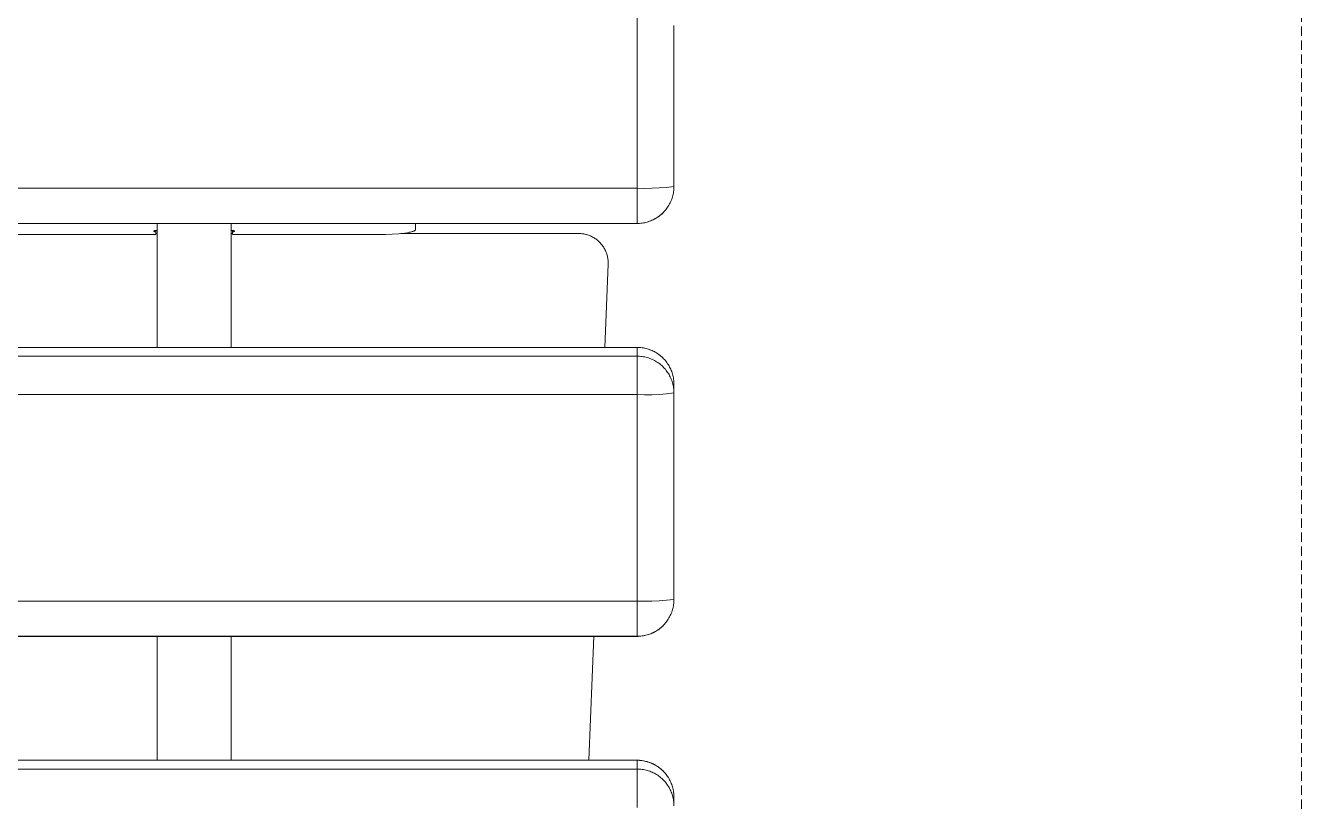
# Model space of a CAD drawing. Header units: millimetres. Extents: x -30 to 4992, y -440 to 3111.
# Drawn here: x 1855.2 to 2028, y 2032.3 to 2138 of the extents above; entities that cross this region are included whole.
import ezdxf

# ---------------------------------------------------------------- set-up
doc = ezdxf.new("R2010")
doc.units = ezdxf.units.MM
doc.linetypes.add('HIDDEN', pattern=[1.905, 1.27, -0.635])
doc.layers.add('ZANO_R', color=7, linetype='Continuous', lineweight=0)
doc.layers.add('ZANO_R_przerywana', color=7, linetype='HIDDEN', lineweight=0)

msp = doc.modelspace()

# ---------------------------------------------------------------- linework, layer by layer
at = {"layer": 'ZANO_R'}
for p, q in [((1938.02, 2115.98), (1938.02, 2143.95)), ((1943.02, 2138.02), (1943.02, 2134.33)), ((1943.02, 2134.33), (1943.02, 2116.19)), ((1943.02, 2119.29), (1943.02, 2117.38)), ((148.02, 2115.98), (1938.02, 2115.98)), ((1938.02, 2112.55), (1938.02, 2115.98)), ((1938.02, 2115.98), (1939.02, 2115.95)), ((1939.02, 2115.95), (1940.02, 2115.96)), ((1940.02, 2115.96), (1941.02, 2116.01)), ((1941.02, 2116.01), (1942.02, 2116.08)), ((1942.02, 2116.08), (1943.02, 2116.19)), ((1943.01, 2116.01), (1943, 2115.84)), ((1943.02, 2116.19), (1943.01, 2116.01)), ((1942.65, 2114.31), (1942.58, 2114.15)), ((1942.71, 2114.48), (1942.65, 2114.31)), ((1942.77, 2114.64), (1942.71, 2114.48)), ((1942.82, 2114.81), (1942.77, 2114.64)), ((1942.87, 2114.98), (1942.82, 2114.81)), ((1942.91, 2115.15), (1942.87, 2114.98)), ((1942.94, 2115.32), (1942.91, 2115.15)), ((1942.97, 2115.49), (1942.94, 2115.32)), ((1942.99, 2115.66), (1942.97, 2115.49)), ((1943, 2115.84), (1942.99, 2115.66)), ((1938.02, 2111.5), (1938.02, 2112.55)), ((1941.33, 2112.45), (1941.2, 2112.34)), ((1941.36, 2112.47), (1941.23, 2112.36)), ((1941.46, 2112.57), (1941.33, 2112.45)), ((1941.49, 2112.59), (1941.36, 2112.47)), ((1941.61, 2112.72), (1941.49, 2112.59)), ((1941.73, 2112.84), (1941.61, 2112.72)), ((1941.84, 2112.97), (1941.73, 2112.84)), ((1941.95, 2113.11), (1941.84, 2112.97)), ((1942.06, 2113.25), (1941.95, 2113.11)), ((1942.16, 2113.39), (1942.06, 2113.25)), ((1942.25, 2113.54), (1942.16, 2113.39)), ((1942.34, 2113.69), (1942.25, 2113.54)), ((1942.43, 2113.84), (1942.34, 2113.69)), ((1942.51, 2114), (1942.43, 2113.84)), ((1942.58, 2114.15), (1942.51, 2114)), ((1938.02, 2111.2), (148.02, 2111.2)), ((1938.02, 2111.19), (148.02, 2111.19)), ((1873.02, 2094.39), (1873.02, 2111.2)), ((1883.02, 2094.39), (1883.02, 2111.2)), ((1908.02, 2110.36), (1908.02, 2111.2)), ((1938.02, 2111.26), (1938.02, 2111.5)), ((1938.02, 2111.2), (1938.02, 2111.26)), ((1938.02, 2111.19), (1938.02, 2111.2)), ((1938.19, 2111.2), (1938.02, 2111.2)), ((1938.02, 2111.19), (1938.02, 2111.19)), ((1938.02, 2111.19), (1938.02, 2111.19)), ((1938.02, 2111.19), (1938.02, 2111.19)), ((1938.02, 2111.19), (1938.02, 2111.19)), ((1938.19, 2111.19), (1938.02, 2111.19)), ((1938.36, 2111.21), (1938.19, 2111.2)), ((1938.36, 2111.2), (1938.19, 2111.19)), ((1938.53, 2111.22), (1938.36, 2111.21)), ((1938.54, 2111.22), (1938.36, 2111.2)), ((1938.7, 2111.24), (1938.53, 2111.22)), ((1938.71, 2111.24), (1938.54, 2111.22)), ((1938.87, 2111.27), (1938.7, 2111.24)), ((1938.88, 2111.27), (1938.71, 2111.24)), ((1939.04, 2111.3), (1938.87, 2111.27)), ((1939.05, 2111.3), (1938.88, 2111.27)), ((1939.21, 2111.34), (1939.04, 2111.3)), ((1939.22, 2111.34), (1939.05, 2111.3)), ((1939.38, 2111.38), (1939.21, 2111.34)), ((1939.39, 2111.38), (1939.22, 2111.34)), ((1939.54, 2111.43), (1939.38, 2111.38)), ((1939.56, 2111.44), (1939.39, 2111.38)), ((1939.71, 2111.49), (1939.54, 2111.43)), ((1939.72, 2111.49), (1939.56, 2111.44)), ((1939.87, 2111.55), (1939.71, 2111.49)), ((1939.89, 2111.55), (1939.72, 2111.49)), ((1940.03, 2111.62), (1939.87, 2111.55)), ((1940.05, 2111.62), (1939.89, 2111.55)), ((1940.19, 2111.69), (1940.03, 2111.62)), ((1940.21, 2111.7), (1940.05, 2111.62)), ((1940.34, 2111.77), (1940.19, 2111.69)), ((1940.36, 2111.78), (1940.21, 2111.7)), ((1940.49, 2111.85), (1940.34, 2111.77)), ((1940.51, 2111.86), (1940.36, 2111.78)), ((1940.64, 2111.94), (1940.49, 2111.85)), ((1940.66, 2111.95), (1940.51, 2111.86)), ((1940.78, 2112.03), (1940.64, 2111.94)), ((1940.81, 2112.04), (1940.66, 2111.95)), ((1940.93, 2112.13), (1940.78, 2112.03)), ((1940.95, 2112.14), (1940.81, 2112.04)), ((1941.07, 2112.23), (1940.93, 2112.13)), ((1941.09, 2112.25), (1940.95, 2112.14)), ((1941.2, 2112.34), (1941.07, 2112.23)), ((1941.23, 2112.36), (1941.09, 2112.25)), ((1853.02, 2109.7), (1872.82, 2109.7)), ((1872.52, 2110.15), (1872.53, 2110.16)), ((1872.52, 2110.14), (1872.52, 2110.15)), ((1872.52, 2110.15), (1872.52, 2110.15)), ((1872.52, 2110.15), (1872.52, 2110.15)), ((1872.52, 2110.15), (1872.52, 2110.15)), ((1872.52, 2110.15), (1872.52, 2110.15)), ((1872.52, 2110.15), (1872.52, 2110.15)), ((1872.52, 2110.15), (1872.52, 2110.15)), ((1872.52, 2110.15), (1872.52, 2110.15)), ((1872.52, 2110.15), (1872.52, 2110.15)), ((1872.52, 2110.15), (1872.52, 2110.15)), ((1872.52, 2110.15), (1872.52, 2110.15)), ((1872.52, 2110.15), (1872.52, 2110.15)), ((1872.53, 2110.14), (1872.52, 2110.14)), ((1872.52, 2110.14), (1872.52, 2110.14)), ((1872.52, 2110.14), (1872.52, 2110.14)), ((1872.52, 2110.14), (1872.52, 2110.14)), ((1872.52, 2110.14), (1872.52, 2110.14)), ((1872.52, 2110.14), (1872.52, 2110.14)), ((1872.52, 2110.14), (1872.52, 2110.14)), ((1872.53, 2110.16), (1872.53, 2110.17)), ((1872.53, 2110.17), (1872.53, 2110.17)), ((1872.53, 2110.17), (1872.53, 2110.17)), ((1872.53, 2110.17), (1872.54, 2110.17)), ((1872.53, 2110.16), (1872.53, 2110.16)), ((1872.53, 2110.16), (1872.53, 2110.16)), ((1872.53, 2110.16), (1872.53, 2110.16)), ((1872.53, 2110.16), (1872.53, 2110.16)), ((1872.53, 2110.16), (1872.53, 2110.16)), ((1872.53, 2110.16), (1872.53, 2110.16)), ((1872.53, 2110.16), (1872.53, 2110.16)), ((1872.53, 2110.16), (1872.53, 2110.16)), ((1872.53, 2110.16), (1872.53, 2110.16)), ((1872.53, 2110.16), (1872.53, 2110.16)), ((1872.53, 2110.16), (1872.53, 2110.16)), ((1872.53, 2110.13), (1872.53, 2110.14)), ((1872.53, 2110.14), (1872.53, 2110.14)), ((1872.53, 2110.14), (1872.53, 2110.14)), ((1872.53, 2110.14), (1872.53, 2110.14)), ((1872.54, 2110.13), (1872.53, 2110.13)), ((1872.53, 2110.13), (1872.53, 2110.13)), ((1872.53, 2110.13), (1872.53, 2110.13)), ((1872.53, 2110.13), (1872.53, 2110.13)), ((1872.53, 2110.13), (1872.53, 2110.13)), ((1872.53, 2110.13), (1872.53, 2110.13)), ((1872.53, 2110.13), (1872.53, 2110.13)), ((1872.53, 2110.13), (1872.53, 2110.13)), ((1872.53, 2110.13), (1872.53, 2110.13)), ((1872.53, 2110.13), (1872.53, 2110.13)), ((1872.53, 2110.13), (1872.53, 2110.13)), ((1872.54, 2110.17), (1872.55, 2110.18)), ((1872.54, 2110.17), (1872.54, 2110.17)), ((1872.54, 2110.17), (1872.54, 2110.17)), ((1872.54, 2110.17), (1872.54, 2110.17)), ((1872.54, 2110.17), (1872.54, 2110.17)), ((1872.54, 2110.17), (1872.54, 2110.17)), ((1872.54, 2110.12), (1872.54, 2110.13)), ((1872.55, 2110.12), (1872.54, 2110.12)), ((1872.54, 2110.12), (1872.54, 2110.12)), ((1872.54, 2110.12), (1872.54, 2110.12)), ((1872.54, 2110.12), (1872.54, 2110.12)), ((1872.54, 2110.12), (1872.54, 2110.12)), ((1872.55, 2110.18), (1872.55, 2110.18)), ((1872.55, 2110.18), (1872.55, 2110.18)), ((1872.55, 2110.18), (1872.56, 2110.18)), ((1872.55, 2110.11), (1872.55, 2110.12)), ((1872.55, 2110.12), (1872.55, 2110.12)), ((1872.56, 2110.11), (1872.55, 2110.11)), ((1872.56, 2110.18), (1872.57, 2110.19)), ((1872.56, 2110.18), (1872.56, 2110.18)), ((1872.56, 2110.18), (1872.56, 2110.18)), ((1872.57, 2110.11), (1872.56, 2110.11)), ((1872.56, 2110.11), (1872.56, 2110.11)), ((1872.56, 2110.11), (1872.56, 2110.11)), ((1872.57, 2110.19), (1872.58, 2110.19)), ((1872.58, 2110.1), (1872.57, 2110.11)), ((1872.58, 2110.19), (1872.59, 2110.19)), ((1872.59, 2110.1), (1872.58, 2110.1)), ((1872.59, 2110.19), (1872.6, 2110.2)), ((1872.6, 2110.1), (1872.59, 2110.1)), ((1872.6, 2110.2), (1872.61, 2110.2)), ((1872.61, 2110.09), (1872.6, 2110.1)), ((1872.61, 2110.2), (1872.63, 2110.21)), ((1872.63, 2110.09), (1872.61, 2110.09)), ((1872.63, 2110.21), (1872.65, 2110.21)), ((1872.65, 2110.08), (1872.63, 2110.09)), ((1872.65, 2110.21), (1872.67, 2110.22)), ((1872.67, 2110.08), (1872.65, 2110.08)), ((1872.67, 2110.22), (1872.7, 2110.22)), ((1872.7, 2110.07), (1872.67, 2110.08)), ((1872.7, 2110.22), (1872.76, 2110.23)), ((1872.76, 2110.06), (1872.7, 2110.07)), ((1872.76, 2110.23), (1872.82, 2110.24)), ((1872.82, 2110.05), (1872.76, 2110.06)), ((1872.82, 2110.24), (1872.92, 2110.25)), ((1872.82, 2110.05), (1872.82, 2110.24)), ((1872.82, 2109.7), (1872.82, 2110.05)), ((1873.02, 2109.83), (1872.82, 2109.83)), ((1872.92, 2110.25), (1873.02, 2110.26)), ((1883.02, 2110.26), (1883.12, 2110.25)), ((1883.22, 2109.83), (1883.02, 2109.83)), ((1883.12, 2110.25), (1883.22, 2110.24)), ((1883.22, 2110.24), (1883.28, 2110.23)), ((1883.22, 2110.24), (1883.22, 2110.05)), ((1883.28, 2110.06), (1883.22, 2110.05)), ((1883.22, 2110.05), (1883.22, 2109.7)), ((1883.22, 2109.7), (1903.02, 2109.7)), ((1883.28, 2110.23), (1883.33, 2110.22)), ((1883.33, 2110.07), (1883.28, 2110.06)), ((1883.33, 2110.22), (1883.36, 2110.22)), ((1883.36, 2110.08), (1883.33, 2110.07)), ((1883.36, 2110.22), (1883.38, 2110.21)), ((1883.38, 2110.08), (1883.36, 2110.08)), ((1883.38, 2110.21), (1883.41, 2110.21)), ((1883.41, 2110.09), (1883.38, 2110.08)), ((1883.41, 2110.21), (1883.43, 2110.2)), ((1883.43, 2110.09), (1883.41, 2110.09)), ((1883.43, 2110.2), (1883.44, 2110.2)), ((1883.44, 2110.1), (1883.43, 2110.09)), ((1883.44, 2110.2), (1883.45, 2110.19)), ((1883.45, 2110.1), (1883.44, 2110.1)), ((1883.45, 2110.19), (1883.45, 2110.19)), ((1883.45, 2110.19), (1883.46, 2110.19)), ((1883.46, 2110.11), (1883.45, 2110.1)), ((1883.45, 2110.1), (1883.45, 2110.1)), ((1883.46, 2110.19), (1883.47, 2110.18)), ((1883.47, 2110.11), (1883.46, 2110.11)), ((1883.47, 2110.18), (1883.47, 2110.18)), ((1883.47, 2110.18), (1883.48, 2110.18)), ((1883.48, 2110.11), (1883.47, 2110.11)), ((1883.47, 2110.11), (1883.47, 2110.11)), ((1883.48, 2110.18), (1883.48, 2110.18)), ((1883.48, 2110.18), (1883.48, 2110.18)), ((1883.48, 2110.18), (1883.48, 2110.18)), ((1883.48, 2110.18), (1883.49, 2110.17)), ((1883.49, 2110.12), (1883.48, 2110.12)), ((1883.48, 2110.12), (1883.48, 2110.12)), ((1883.48, 2110.12), (1883.48, 2110.11)), ((1883.48, 2110.11), (1883.48, 2110.11)), ((1883.49, 2110.17), (1883.49, 2110.17)), ((1883.49, 2110.17), (1883.49, 2110.17)), ((1883.49, 2110.17), (1883.49, 2110.17)), ((1883.49, 2110.17), (1883.49, 2110.17)), ((1883.49, 2110.17), (1883.5, 2110.17)), ((1883.5, 2110.13), (1883.49, 2110.12)), ((1883.49, 2110.12), (1883.49, 2110.12)), ((1883.49, 2110.12), (1883.49, 2110.12)), ((1883.49, 2110.12), (1883.49, 2110.12)), ((1883.49, 2110.12), (1883.49, 2110.12)), ((1883.5, 2110.17), (1883.5, 2110.17)), ((1883.5, 2110.17), (1883.5, 2110.17)), ((1883.5, 2110.17), (1883.5, 2110.17)), ((1883.5, 2110.17), (1883.5, 2110.16)), ((1883.5, 2110.16), (1883.5, 2110.16)), ((1883.5, 2110.16), (1883.5, 2110.16)), ((1883.5, 2110.16), (1883.5, 2110.16)), ((1883.5, 2110.16), (1883.5, 2110.16)), ((1883.5, 2110.16), (1883.5, 2110.16)), ((1883.5, 2110.16), (1883.5, 2110.16)), ((1883.5, 2110.16), (1883.5, 2110.16)), ((1883.5, 2110.16), (1883.51, 2110.16)), ((1883.51, 2110.14), (1883.5, 2110.13)), ((1883.5, 2110.13), (1883.5, 2110.13)), ((1883.5, 2110.13), (1883.5, 2110.13)), ((1883.5, 2110.13), (1883.5, 2110.13)), ((1883.5, 2110.13), (1883.5, 2110.13)), ((1883.5, 2110.13), (1883.5, 2110.13)), ((1883.5, 2110.13), (1883.5, 2110.13)), ((1883.5, 2110.13), (1883.5, 2110.13)), ((1883.5, 2110.13), (1883.5, 2110.13)), ((1883.5, 2110.13), (1883.5, 2110.13)), ((1883.5, 2110.13), (1883.5, 2110.13)), ((1883.5, 2110.13), (1883.5, 2110.13)), ((1883.51, 2110.16), (1883.51, 2110.16)), ((1883.51, 2110.16), (1883.51, 2110.16)), ((1883.51, 2110.16), (1883.51, 2110.16)), ((1883.51, 2110.16), (1883.51, 2110.15)), ((1883.51, 2110.15), (1883.51, 2110.15)), ((1883.51, 2110.15), (1883.51, 2110.15)), ((1883.51, 2110.15), (1883.51, 2110.15)), ((1883.51, 2110.15), (1883.51, 2110.15)), ((1883.51, 2110.15), (1883.51, 2110.15)), ((1883.51, 2110.15), (1883.51, 2110.15)), ((1883.51, 2110.15), (1883.51, 2110.15)), ((1883.51, 2110.15), (1883.51, 2110.15)), ((1883.51, 2110.15), (1883.51, 2110.15)), ((1883.51, 2110.15), (1883.51, 2110.15)), ((1883.51, 2110.15), (1883.51, 2110.15)), ((1883.51, 2110.15), (1883.51, 2110.14)), ((1883.51, 2110.14), (1883.51, 2110.14)), ((1883.51, 2110.14), (1883.51, 2110.14)), ((1883.51, 2110.14), (1883.51, 2110.14)), ((1883.51, 2110.14), (1883.51, 2110.14)), ((1883.51, 2110.14), (1883.51, 2110.14)), ((1883.51, 2110.14), (1883.51, 2110.14)), ((1883.51, 2110.14), (1883.51, 2110.14)), ((1883.51, 2110.14), (1883.51, 2110.14)), ((1883.51, 2110.14), (1883.51, 2110.14)), ((1883.51, 2110.14), (1883.51, 2110.14)), ((1903.02, 2109.7), (1903.93, 2109.71)), ((1903.93, 2109.71), (1904.86, 2109.74)), ((1904.86, 2109.74), (1905.75, 2109.8)), ((1905.75, 2109.8), (1906.17, 2109.84)), ((1930.11, 2109.83), (1906.01, 2109.83)), ((1906.17, 2109.84), (1906.55, 2109.89)), ((1906.55, 2109.89), (1906.9, 2109.94)), ((1906.9, 2109.94), (1907.05, 2109.97)), ((1907.05, 2109.97), (1907.2, 2110)), ((1907.2, 2110), (1907.34, 2110.03)), ((1907.34, 2110.03), (1907.46, 2110.06)), ((1907.46, 2110.06), (1907.57, 2110.09)), ((1907.57, 2110.09), (1907.62, 2110.1)), ((1907.62, 2110.1), (1907.66, 2110.12)), ((1907.66, 2110.12), (1907.71, 2110.13)), ((1907.71, 2110.13), (1907.75, 2110.15)), ((1907.75, 2110.15), (1907.79, 2110.16)), ((1907.79, 2110.16), (1907.82, 2110.18)), ((1907.82, 2110.18), (1907.84, 2110.19)), ((1907.84, 2110.19), (1907.85, 2110.19)), ((1907.85, 2110.19), (1907.87, 2110.2)), ((1907.87, 2110.2), (1907.88, 2110.21)), ((1907.88, 2110.21), (1907.9, 2110.22)), ((1907.9, 2110.22), (1907.91, 2110.22)), ((1907.91, 2110.22), (1907.92, 2110.23)), ((1907.92, 2110.23), (1907.93, 2110.24)), ((1907.93, 2110.24), (1907.94, 2110.25)), ((1907.94, 2110.25), (1907.95, 2110.25)), ((1907.95, 2110.25), (1907.95, 2110.26)), ((1907.95, 2110.26), (1907.96, 2110.26)), ((1907.96, 2110.26), (1907.97, 2110.27)), ((1907.96, 2110.26), (1907.96, 2110.26)), ((1907.97, 2110.27), (1907.98, 2110.28)), ((1907.97, 2110.27), (1907.97, 2110.27)), ((1907.97, 2110.27), (1907.97, 2110.27)), ((1907.98, 2110.28), (1907.98, 2110.29)), ((1907.98, 2110.29), (1907.99, 2110.29)), ((1907.98, 2110.28), (1907.98, 2110.28)), ((1907.99, 2110.29), (1907.99, 2110.3)), ((1907.99, 2110.3), (1908, 2110.3)), ((1907.99, 2110.29), (1907.99, 2110.29)), ((1908, 2110.31), (1908, 2110.32)), ((1908, 2110.32), (1908.01, 2110.32)), ((1908, 2110.3), (1908, 2110.31)), ((1908, 2110.31), (1908, 2110.31)), ((1908, 2110.3), (1908, 2110.3)), ((1908.01, 2110.34), (1908.01, 2110.35)), ((1908.01, 2110.35), (1908.02, 2110.35)), ((1908.01, 2110.33), (1908.01, 2110.34)), ((1908.01, 2110.34), (1908.01, 2110.34)), ((1908.01, 2110.32), (1908.01, 2110.33)), ((1908.01, 2110.33), (1908.01, 2110.33)), ((1908.01, 2110.33), (1908.01, 2110.33)), ((1908.01, 2110.32), (1908.01, 2110.32)), ((1908.02, 2110.35), (1908.02, 2110.36)), ((1908.02, 2110.36), (1908.02, 2110.36)), ((1908.02, 2110.35), (1908.02, 2110.35)), ((1930.11, 2109.83), (1930.24, 2109.83)), ((1930.24, 2109.83), (1930.38, 2109.82)), ((1930.38, 2109.82), (1930.52, 2109.81)), ((1930.52, 2109.81), (1930.65, 2109.79)), ((1930.65, 2109.79), (1930.79, 2109.77)), ((1930.79, 2109.77), (1930.92, 2109.74)), ((1930.92, 2109.74), (1931.06, 2109.71)), ((1931.06, 2109.71), (1931.19, 2109.68)), ((1931.19, 2109.68), (1931.32, 2109.64)), ((1931.32, 2109.64), (1931.45, 2109.6)), ((1931.45, 2109.6), (1931.58, 2109.55)), ((1931.58, 2109.55), (1931.71, 2109.5)), ((1931.71, 2109.5), (1931.83, 2109.44)), ((1931.83, 2109.44), (1931.95, 2109.38)), ((1931.95, 2109.38), (1932.07, 2109.31)), ((1932.07, 2109.31), (1932.19, 2109.24)), ((1932.19, 2109.24), (1932.31, 2109.17)), ((1932.31, 2109.17), (1932.42, 2109.09)), ((1932.42, 2109.09), (1932.53, 2109.01)), ((1932.53, 2109.01), (1932.64, 2108.93)), ((1932.64, 2108.93), (1932.74, 2108.84)), ((1932.74, 2108.84), (1932.84, 2108.75)), ((1932.84, 2108.75), (1932.94, 2108.65)), ((1932.94, 2108.65), (1933.04, 2108.55)), ((1933.04, 2108.55), (1933.13, 2108.45)), ((1933.13, 2108.45), (1933.22, 2108.34)), ((1933.22, 2108.34), (1933.3, 2108.24)), ((1933.3, 2108.24), (1933.38, 2108.13)), ((1933.38, 2108.13), (1933.46, 2108.01)), ((1933.46, 2108.01), (1933.53, 2107.9)), ((1933.53, 2107.9), (1933.6, 2107.78)), ((1933.6, 2107.78), (1933.66, 2107.66)), ((1933.66, 2107.66), (1933.72, 2107.53)), ((1933.72, 2107.53), (1933.78, 2107.41)), ((1933.78, 2107.41), (1933.83, 2107.28)), ((1933.83, 2107.28), (1933.88, 2107.15)), ((1933.66, 2094.39), (1934.1, 2105.67)), ((1933.88, 2107.15), (1933.92, 2107.02)), ((1933.92, 2107.02), (1933.96, 2106.89)), ((1933.96, 2106.89), (1934, 2106.76)), ((1934, 2106.76), (1934.03, 2106.63)), ((1934.03, 2106.63), (1934.05, 2106.49)), ((1934.05, 2106.49), (1934.07, 2106.36)), ((1934.07, 2106.36), (1934.09, 2106.22)), ((1934.09, 2106.22), (1934.1, 2106.08)), ((1934.1, 2106.08), (1934.11, 2105.95)), ((1934.11, 2105.81), (1934.1, 2105.67)), ((1934.11, 2105.95), (1934.11, 2105.81)), ((148.02, 2094.4), (1938.02, 2094.4)), ((1938.02, 2094.39), (148.02, 2094.39)), ((1938.02, 2094.39), (1938.02, 2094.4)), ((1938.02, 2094.4), (1938.19, 2094.4)), ((1938.02, 2093.21), (1938.02, 2094.39)), ((1938.02, 2094.39), (1938.19, 2094.39)), ((1938.19, 2094.4), (1938.36, 2094.39)), ((1938.19, 2094.39), (1938.36, 2094.38)), ((1938.36, 2094.39), (1938.53, 2094.37)), ((1938.36, 2094.38), (1938.54, 2094.37)), ((1938.53, 2094.37), (1938.7, 2094.35)), ((1938.54, 2094.37), (1938.71, 2094.35)), ((1938.7, 2094.35), (1938.88, 2094.32)), ((1938.71, 2094.35), (1938.88, 2094.32)), ((1938.88, 2094.32), (1939.06, 2094.28)), ((1938.88, 2094.32), (1939.04, 2094.29)), ((1939.04, 2094.29), (1939.21, 2094.25)), ((1939.06, 2094.28), (1939.23, 2094.25)), ((1939.21, 2094.25), (1939.38, 2094.21)), ((1939.23, 2094.25), (1939.39, 2094.2)), ((1939.38, 2094.21), (1939.55, 2094.16)), ((1939.39, 2094.2), (1939.56, 2094.15)), ((1939.55, 2094.16), (1939.71, 2094.1)), ((1939.56, 2094.15), (1939.73, 2094.09)), ((1939.71, 2094.1), (1939.87, 2094.04)), ((1939.73, 2094.09), (1939.89, 2094.03)), ((1939.87, 2094.04), (1940.03, 2093.97)), ((1939.89, 2094.03), (1940.05, 2093.96)), ((1940.03, 2093.97), (1940.19, 2093.9)), ((1940.05, 2093.96), (1940.21, 2093.89)), ((1940.19, 2093.9), (1940.34, 2093.82)), ((1940.21, 2093.89), (1940.36, 2093.81)), ((1940.34, 2093.82), (1940.49, 2093.74)), ((1940.36, 2093.81), (1940.52, 2093.73)), ((1940.49, 2093.74), (1940.64, 2093.65)), ((1940.52, 2093.73), (1940.66, 2093.64)), ((1940.64, 2093.65), (1940.79, 2093.56)), ((1940.66, 2093.64), (1940.81, 2093.54)), ((1940.79, 2093.56), (1940.93, 2093.46)), ((1940.81, 2093.54), (1940.95, 2093.44)), ((1940.93, 2093.46), (1941.07, 2093.36)), ((1940.95, 2093.44), (1941.09, 2093.34)), ((148.02, 2093.21), (1938.02, 2093.21)), ((1938.02, 2088), (1938.02, 2093.21)), ((1938.02, 2093.21), (1938.19, 2093.21)), ((1938.19, 2093.21), (1938.36, 2093.2)), ((1938.36, 2093.2), (1938.54, 2093.18)), ((1938.54, 2093.18), (1938.71, 2093.16)), ((1938.71, 2093.16), (1938.88, 2093.14)), ((1938.88, 2093.14), (1939.06, 2093.1)), ((1939.06, 2093.1), (1939.23, 2093.06)), ((1939.23, 2093.06), (1939.39, 2093.02)), ((1939.39, 2093.02), (1939.56, 2092.97)), ((1939.56, 2092.97), (1939.73, 2092.91)), ((1939.73, 2092.91), (1939.89, 2092.85)), ((1939.89, 2092.85), (1940.05, 2092.78)), ((1940.05, 2092.78), (1940.21, 2092.71)), ((1940.21, 2092.71), (1940.36, 2092.63)), ((1940.36, 2092.63), (1940.52, 2092.54)), ((1940.52, 2092.54), (1940.66, 2092.45)), ((1940.66, 2092.45), (1940.81, 2092.36)), ((1940.81, 2092.36), (1940.95, 2092.26)), ((1940.95, 2092.26), (1941.09, 2092.15)), ((1941.07, 2093.36), (1941.2, 2093.25)), ((1941.09, 2093.34), (1941.23, 2093.23)), ((1941.09, 2092.15), (1941.23, 2092.04)), ((1941.2, 2093.25), (1941.33, 2093.14)), ((1941.23, 2093.23), (1941.36, 2093.11)), ((1941.23, 2092.04), (1941.36, 2091.93)), ((1941.33, 2093.14), (1941.46, 2093.02)), ((1941.36, 2093.11), (1941.49, 2092.99)), ((1941.36, 2091.93), (1941.49, 2091.81)), ((1941.49, 2092.99), (1941.61, 2092.87)), ((1941.49, 2091.81), (1941.61, 2091.69)), ((1941.61, 2092.87), (1941.73, 2092.74)), ((1941.73, 2092.74), (1941.85, 2092.61)), ((1941.85, 2092.61), (1941.96, 2092.47)), ((1941.96, 2092.47), (1942.06, 2092.34)), ((1942.06, 2092.34), (1942.16, 2092.19)), ((1942.16, 2092.19), (1942.26, 2092.05)), ((1942.26, 2092.05), (1942.35, 2091.9)), ((1942.35, 2091.9), (1942.43, 2091.74)), ((1942.43, 2091.74), (1942.51, 2091.59)), ((1941.61, 2091.69), (1941.73, 2091.56)), ((1941.73, 2091.56), (1941.85, 2091.43)), ((1941.85, 2091.43), (1941.96, 2091.29)), ((1941.96, 2091.29), (1942.06, 2091.15)), ((1942.06, 2091.15), (1942.16, 2091.01)), ((1942.16, 2091.01), (1942.26, 2090.86)), ((1942.26, 2090.86), (1942.35, 2090.71)), ((1942.35, 2090.71), (1942.43, 2090.56)), ((1942.43, 2090.56), (1942.51, 2090.41)), ((1942.51, 2091.59), (1942.58, 2091.43)), ((1942.51, 2090.41), (1942.58, 2090.25)), ((1942.58, 2091.43), (1942.65, 2091.27)), ((1942.58, 2090.25), (1942.65, 2090.09)), ((1942.65, 2091.27), (1942.71, 2091.11)), ((1942.65, 2090.09), (1942.71, 2089.92)), ((1942.71, 2091.11), (1942.77, 2090.94)), ((1942.77, 2090.94), (1942.82, 2090.78)), ((1942.82, 2090.78), (1942.87, 2090.61)), ((1942.87, 2090.61), (1942.91, 2090.44)), ((1942.91, 2090.44), (1942.94, 2090.27)), ((1942.94, 2090.27), (1942.97, 2090.09)), ((1942.97, 2090.09), (1942.99, 2089.92)), ((1942.71, 2089.92), (1942.77, 2089.76)), ((1942.77, 2089.76), (1942.82, 2089.59)), ((1942.82, 2089.59), (1942.87, 2089.42)), ((1942.87, 2089.42), (1942.91, 2089.25)), ((1942.91, 2089.25), (1942.94, 2089.08)), ((1942.94, 2089.08), (1942.97, 2088.91)), ((1942.97, 2088.91), (1942.99, 2088.74)), ((1942.99, 2089.92), (1943, 2089.75)), ((1942.99, 2088.74), (1943, 2088.56)), ((1943, 2089.75), (1943.01, 2089.57)), ((1943, 2088.56), (1943.01, 2088.39)), ((1943.01, 2089.57), (1943.02, 2089.4)), ((1943.01, 2088.39), (1943.02, 2088.22)), ((1943.02, 2089.4), (1943.02, 2088.33)), ((1938.02, 2088), (148.02, 2088)), ((1938.02, 2060.03), (1938.02, 2088)), ((1938.02, 2088), (1939.02, 2087.98)), ((1939.02, 2087.98), (1940.02, 2087.99)), ((1940.02, 2087.99), (1941.02, 2088.03)), ((1941.02, 2088.03), (1942.02, 2088.11)), ((1942.02, 2088.11), (1943.02, 2088.22)), ((1943.02, 2061.43), (1943.02, 2088.21)), ((1943.02, 2061.43), (1943.02, 2060.24)), ((148.02, 2060.03), (1938.02, 2060.03)), ((1938.02, 2056.6), (1938.02, 2060.03)), ((1938.02, 2060.03), (1939.02, 2060)), ((1939.02, 2060), (1940.02, 2060.01)), ((1940.02, 2060.01), (1941.02, 2060.06)), ((1941.02, 2060.06), (1942.02, 2060.13)), ((1942.02, 2060.13), (1943.02, 2060.24)), ((1942.87, 2059.03), (1942.82, 2058.86)), ((1942.91, 2059.2), (1942.87, 2059.03)), ((1942.94, 2059.37), (1942.91, 2059.2)), ((1942.97, 2059.54), (1942.94, 2059.37)), ((1942.99, 2059.71), (1942.97, 2059.54)), ((1943, 2059.89), (1942.99, 2059.71)), ((1943.01, 2060.06), (1943, 2059.89)), ((1943.02, 2060.24), (1943.01, 2060.06)), ((1941.95, 2057.16), (1941.84, 2057.02)), ((1942.06, 2057.3), (1941.95, 2057.16)), ((1942.16, 2057.44), (1942.06, 2057.3)), ((1942.25, 2057.59), (1942.16, 2057.44)), ((1942.34, 2057.74), (1942.25, 2057.59)), ((1942.43, 2057.89), (1942.34, 2057.74)), ((1942.51, 2058.05), (1942.43, 2057.89)), ((1942.58, 2058.2), (1942.51, 2058.05)), ((1942.65, 2058.36), (1942.58, 2058.2)), ((1942.71, 2058.53), (1942.65, 2058.36)), ((1942.77, 2058.69), (1942.71, 2058.53)), ((1942.82, 2058.86), (1942.77, 2058.69)), ((1938.02, 2055.55), (1938.02, 2056.6)), ((1938.02, 2055.31), (1938.02, 2055.55)), ((1939.38, 2055.43), (1939.21, 2055.39)), ((1939.39, 2055.43), (1939.22, 2055.39)), ((1939.54, 2055.48), (1939.38, 2055.43)), ((1939.56, 2055.49), (1939.39, 2055.43)), ((1939.71, 2055.54), (1939.54, 2055.48)), ((1939.72, 2055.54), (1939.56, 2055.49)), ((1939.87, 2055.6), (1939.71, 2055.54)), ((1939.89, 2055.6), (1939.72, 2055.54)), ((1940.03, 2055.67), (1939.87, 2055.6)), ((1940.05, 2055.67), (1939.89, 2055.6)), ((1940.19, 2055.74), (1940.03, 2055.67)), ((1940.21, 2055.75), (1940.05, 2055.67)), ((1940.34, 2055.82), (1940.19, 2055.74)), ((1940.36, 2055.83), (1940.21, 2055.75)), ((1940.49, 2055.9), (1940.34, 2055.82)), ((1940.51, 2055.91), (1940.36, 2055.83)), ((1940.64, 2055.99), (1940.49, 2055.9)), ((1940.66, 2056), (1940.51, 2055.91)), ((1940.78, 2056.08), (1940.64, 2055.99)), ((1940.81, 2056.09), (1940.66, 2056)), ((1940.93, 2056.18), (1940.78, 2056.08)), ((1940.95, 2056.19), (1940.81, 2056.09)), ((1941.07, 2056.28), (1940.93, 2056.18)), ((1941.09, 2056.3), (1940.95, 2056.19)), ((1941.2, 2056.39), (1941.07, 2056.28)), ((1941.23, 2056.41), (1941.09, 2056.3)), ((1941.33, 2056.5), (1941.2, 2056.39)), ((1941.36, 2056.52), (1941.23, 2056.41)), ((1941.46, 2056.62), (1941.33, 2056.5)), ((1941.49, 2056.64), (1941.36, 2056.52)), ((1941.61, 2056.77), (1941.49, 2056.64)), ((1941.73, 2056.89), (1941.61, 2056.77)), ((1941.84, 2057.02), (1941.73, 2056.89)), ((1938.02, 2055.25), (148.02, 2055.25)), ((1938.02, 2055.24), (148.02, 2055.24)), ((1873.02, 2038.44), (1873.02, 2055.25)), ((1883.02, 2038.44), (1883.02, 2055.25)), ((1931.48, 2038.44), (1932.14, 2055.25)), ((1938.02, 2055.25), (1938.02, 2055.31)), ((1938.02, 2055.24), (1938.02, 2055.25)), ((1938.19, 2055.25), (1938.02, 2055.25)), ((1938.02, 2055.24), (1938.02, 2055.24)), ((1938.02, 2055.24), (1938.02, 2055.24)), ((1938.02, 2055.24), (1938.02, 2055.24)), ((1938.02, 2055.24), (1938.02, 2055.24)), ((1938.19, 2055.24), (1938.02, 2055.24)), ((1938.36, 2055.26), (1938.19, 2055.25)), ((1938.36, 2055.25), (1938.19, 2055.24)), ((1938.53, 2055.27), (1938.36, 2055.26)), ((1938.54, 2055.27), (1938.36, 2055.25)), ((1938.7, 2055.29), (1938.53, 2055.27)), ((1938.71, 2055.29), (1938.54, 2055.27)), ((1938.87, 2055.32), (1938.7, 2055.29)), ((1938.88, 2055.32), (1938.71, 2055.29)), ((1939.04, 2055.35), (1938.87, 2055.32)), ((1939.05, 2055.35), (1938.88, 2055.32)), ((1939.21, 2055.39), (1939.04, 2055.35)), ((1939.22, 2055.39), (1939.05, 2055.35)), ((148.02, 2038.45), (1938.02, 2038.45)), ((1938.02, 2038.44), (148.02, 2038.44)), ((1938.02, 2038.44), (1938.02, 2038.45)), ((1938.02, 2038.45), (1938.19, 2038.45)), ((1938.02, 2037.26), (1938.02, 2038.44)), ((1938.02, 2038.44), (1938.19, 2038.44)), ((1938.19, 2038.45), (1938.36, 2038.44)), ((1938.19, 2038.44), (1938.36, 2038.43)), ((1938.36, 2038.44), (1938.53, 2038.42)), ((1938.36, 2038.43), (1938.54, 2038.42)), ((1938.53, 2038.42), (1938.7, 2038.4)), ((1938.54, 2038.42), (1938.71, 2038.4)), ((1938.7, 2038.4), (1938.88, 2038.37)), ((1938.71, 2038.4), (1938.88, 2038.37)), ((1938.88, 2038.37), (1939.06, 2038.33)), ((1938.88, 2038.37), (1939.04, 2038.34)), ((1939.04, 2038.34), (1939.21, 2038.3)), ((1939.06, 2038.33), (1939.23, 2038.3)), ((1939.21, 2038.3), (1939.38, 2038.26)), ((1939.23, 2038.3), (1939.39, 2038.25)), ((1939.38, 2038.26), (1939.55, 2038.21)), ((1939.39, 2038.25), (1939.56, 2038.2)), ((1939.55, 2038.21), (1939.71, 2038.15)), ((1939.56, 2038.2), (1939.73, 2038.14)), ((1939.71, 2038.15), (1939.87, 2038.09)), ((1939.73, 2038.14), (1939.89, 2038.08)), ((148.02, 2037.26), (1938.02, 2037.26)), ((1938.02, 2032.05), (1938.02, 2037.26)), ((1938.02, 2037.26), (1938.19, 2037.26)), ((1938.19, 2037.26), (1938.36, 2037.25)), ((1938.36, 2037.25), (1938.54, 2037.23)), ((1938.54, 2037.23), (1938.71, 2037.21)), ((1938.71, 2037.21), (1938.88, 2037.19)), ((1938.88, 2037.19), (1939.06, 2037.15)), ((1939.06, 2037.15), (1939.23, 2037.11)), ((1939.23, 2037.11), (1939.39, 2037.07)), ((1939.39, 2037.07), (1939.56, 2037.02)), ((1939.56, 2037.02), (1939.73, 2036.96)), ((1939.73, 2036.96), (1939.89, 2036.9)), ((1939.87, 2038.09), (1940.03, 2038.02)), ((1939.89, 2038.08), (1940.05, 2038.01)), ((1939.89, 2036.9), (1940.05, 2036.83)), ((1940.03, 2038.02), (1940.19, 2037.95)), ((1940.05, 2038.01), (1940.21, 2037.94)), ((1940.05, 2036.83), (1940.21, 2036.76)), ((1940.19, 2037.95), (1940.34, 2037.87)), ((1940.21, 2037.94), (1940.36, 2037.86)), ((1940.21, 2036.76), (1940.36, 2036.68)), ((1940.34, 2037.87), (1940.49, 2037.79)), ((1940.36, 2037.86), (1940.52, 2037.78)), ((1940.36, 2036.68), (1940.52, 2036.59)), ((1940.49, 2037.79), (1940.64, 2037.7)), ((1940.52, 2037.78), (1940.66, 2037.69)), ((1940.52, 2036.59), (1940.66, 2036.5)), ((1940.64, 2037.7), (1940.79, 2037.61)), ((1940.66, 2037.69), (1940.81, 2037.59)), ((1940.66, 2036.5), (1940.81, 2036.41)), ((1940.79, 2037.61), (1940.93, 2037.51)), ((1940.81, 2037.59), (1940.95, 2037.49)), ((1940.81, 2036.41), (1940.95, 2036.31)), ((1940.93, 2037.51), (1941.07, 2037.41)), ((1940.95, 2037.49), (1941.09, 2037.39)), ((1941.07, 2037.41), (1941.2, 2037.3)), ((1941.09, 2037.39), (1941.23, 2037.28)), ((1941.2, 2037.3), (1941.33, 2037.19)), ((1941.23, 2037.28), (1941.36, 2037.16)), ((1941.33, 2037.19), (1941.46, 2037.07)), ((1941.36, 2037.16), (1941.49, 2037.04)), ((1941.49, 2037.04), (1941.61, 2036.92)), ((1941.61, 2036.92), (1941.73, 2036.79)), ((1941.73, 2036.79), (1941.85, 2036.66)), ((1941.85, 2036.66), (1941.96, 2036.52)), ((1941.96, 2036.52), (1942.06, 2036.39)), ((1940.95, 2036.31), (1941.09, 2036.2)), ((1941.09, 2036.2), (1941.23, 2036.09)), ((1941.23, 2036.09), (1941.36, 2035.98)), ((1941.36, 2035.98), (1941.49, 2035.86)), ((1941.49, 2035.86), (1941.61, 2035.74)), ((1941.61, 2035.74), (1941.73, 2035.61)), ((1941.73, 2035.61), (1941.85, 2035.48)), ((1941.85, 2035.48), (1941.96, 2035.34)), ((1941.96, 2035.34), (1942.06, 2035.2)), ((1942.06, 2036.39), (1942.16, 2036.24)), ((1942.06, 2035.2), (1942.16, 2035.06)), ((1942.16, 2036.24), (1942.26, 2036.1)), ((1942.16, 2035.06), (1942.26, 2034.91)), ((1942.26, 2036.1), (1942.35, 2035.95)), ((1942.26, 2034.91), (1942.35, 2034.76)), ((1942.35, 2035.95), (1942.43, 2035.79)), ((1942.35, 2034.76), (1942.43, 2034.61)), ((1942.43, 2035.79), (1942.51, 2035.64)), ((1942.51, 2035.64), (1942.58, 2035.48)), ((1942.58, 2035.48), (1942.65, 2035.32)), ((1942.65, 2035.32), (1942.71, 2035.16)), ((1942.71, 2035.16), (1942.77, 2034.99)), ((1942.77, 2034.99), (1942.82, 2034.83)), ((1942.82, 2034.83), (1942.87, 2034.66)), ((1942.43, 2034.61), (1942.51, 2034.46)), ((1942.51, 2034.46), (1942.58, 2034.3)), ((1942.58, 2034.3), (1942.65, 2034.14)), ((1942.65, 2034.14), (1942.71, 2033.97)), ((1942.71, 2033.97), (1942.77, 2033.81)), ((1942.77, 2033.81), (1942.82, 2033.64)), ((1942.82, 2033.64), (1942.87, 2033.47)), ((1942.87, 2034.66), (1942.91, 2034.49)), ((1942.87, 2033.47), (1942.91, 2033.3)), ((1942.91, 2034.49), (1942.94, 2034.32)), ((1942.91, 2033.3), (1942.94, 2033.13)), ((1942.94, 2034.32), (1942.97, 2034.14)), ((1942.94, 2033.13), (1942.97, 2032.96)), ((1942.97, 2034.14), (1942.99, 2033.97)), ((1942.97, 2032.96), (1942.99, 2032.79)), ((1942.99, 2033.97), (1943, 2033.8)), ((1943, 2033.8), (1943.01, 2033.62)), ((1943.01, 2033.62), (1943.02, 2033.45)), ((1943.02, 2033.45), (1943.02, 2032.38)), ((1942.99, 2032.79), (1943, 2032.61)), ((1943, 2032.61), (1943.01, 2032.44)), ((1943.01, 2032.44), (1943.02, 2032.27))]:
    msp.add_line(p, q, dxfattribs=at)
at = {"layer": 'ZANO_R_przerywana'}
msp.add_line((2028.03, 2153.14), (2028.03, 953.14), dxfattribs=at)

doc.saveas('drawing.dxf')
